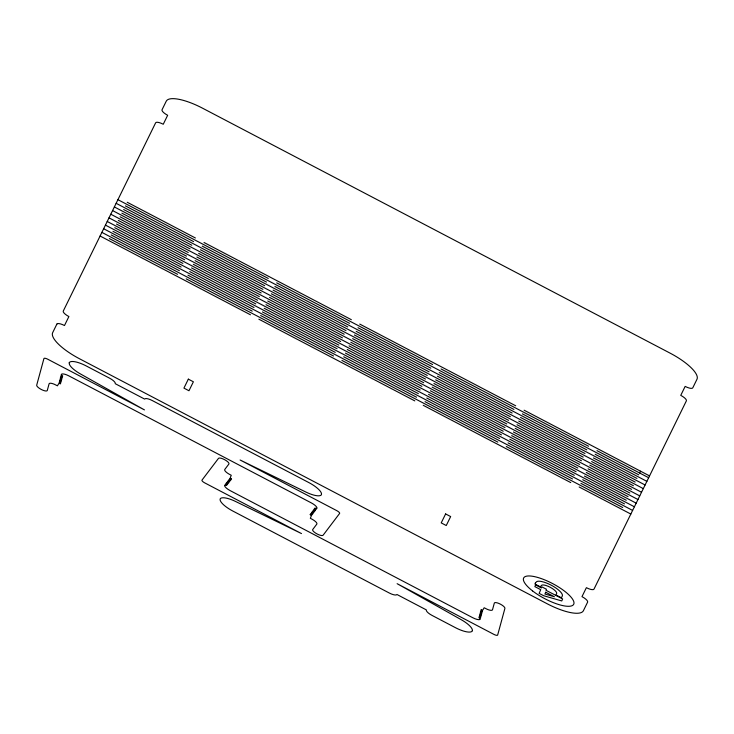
<?xml version="1.0" encoding="UTF-8"?>
<svg xmlns="http://www.w3.org/2000/svg" width="734" height="734" viewBox="0 0 734 734"><rect width="100%" height="100%" fill="white"/><g stroke="black" fill="none" stroke-linecap="round" stroke-linejoin="round"><path stroke-width="1.1" d="M639.644 473.008L640.534 471.191M127.221 202.263L195.4 237.981M204.015 242.495L351.347 319.685M359.752 324.089L515.708 405.792M524.113 410.196L649.553 475.907M117.926 199.676L268.277 278.452M276.681 282.856L432.638 364.55M441.042 368.954L588.567 446.244M596.971 450.648L648.654 477.724M125.431 205.896L193.611 241.614M202.235 246.129L349.567 323.318M357.972 327.722L513.919 409.425M522.324 413.829L638.754 474.825M116.137 203.309L266.497 282.085M274.901 286.489L430.849 368.184M439.253 372.588L586.787 449.878M595.191 454.282L646.874 481.357M123.651 209.529L191.831 245.248M200.446 249.762L347.778 326.951M356.183 331.355L512.139 413.058M520.544 417.462L636.965 478.458M114.357 206.942L264.708 285.719M273.112 290.123L429.069 371.826M437.473 376.221L585.007 453.511M593.411 457.915L645.094 484.99M121.872 213.163L190.051 248.881M198.666 253.395L345.998 330.584M354.403 334.988L510.359 416.692M518.764 421.096L635.185 482.091M112.577 210.575L262.928 289.352M271.332 293.756L427.289 375.459M435.693 379.854L583.218 457.144M591.622 461.548L643.305 488.624M120.082 216.796L188.262 252.514M196.886 257.028L344.218 334.218M352.623 338.622L508.57 420.325M516.975 424.729L633.405 485.724M110.788 214.218L261.148 292.985M269.552 297.389L425.5 379.093M433.904 383.487L581.438 460.778M589.842 465.182L641.525 492.257M118.302 220.429L186.482 256.148M195.097 260.671L342.429 337.851M350.834 342.255L506.79 423.958M515.195 428.362L631.616 489.358M109.008 217.851L259.359 296.619M267.763 301.023L423.72 382.726M432.124 387.121L579.658 464.411M588.062 468.815L639.745 495.89M116.522 224.063L184.702 259.781M193.317 264.304L340.649 341.484M349.054 345.888L505.01 427.592M513.415 431.996L629.836 492.991M107.228 221.484L257.579 300.252M265.983 304.656L421.94 386.359M430.344 390.754L577.869 468.044M586.273 472.448L637.956 499.524M114.733 227.696L182.913 263.414M191.537 267.938L338.869 345.118M347.274 349.522L503.221 431.225M511.626 435.629L628.056 496.624M105.439 225.118L255.799 303.885M264.203 308.289L420.151 389.993M428.555 394.387L576.089 471.687M584.493 476.082L636.176 503.157M112.953 231.329L181.133 267.048M189.748 271.571L337.08 348.751M345.485 353.155L501.441 434.858M509.846 439.262L626.267 500.258M103.659 228.751L254.01 307.518M262.414 311.922L418.371 393.626M426.775 398.03L574.309 475.32M582.713 479.715L634.396 506.79M111.173 234.963L179.353 270.681M187.968 275.204L335.3 352.384M343.705 356.788L499.661 438.492M508.066 442.896L624.487 503.891M101.879 232.384L252.23 311.152M260.634 315.556L416.591 397.259M424.995 401.663L572.52 478.953M580.924 483.348L632.607 510.424M109.384 238.596L177.564 274.314M186.188 278.837L333.52 356.018M341.925 360.422L497.872 442.125M506.276 446.529L622.707 507.524M100.09 236.018L250.45 314.785M258.854 319.189L414.802 400.892M423.206 405.296L570.74 482.587M579.144 486.981L630.827 514.057M69.262 362.697L69.225 362.908A16.607 4.991 27.8 0 0 80.446 373.936L144.47 409.902L47.756 359.229A3.734 1.119 27.8 0 0 43.93 358.568L36.728 385.066A5.936 1.789 27.8 0 0 41.196 389.424A5.936 1.789 27.8 0 0 47.251 390.58L49.086 383.827A6.643 2 27.8 0 1 54.279 384.24L57.445 385.818L58.803 383.487L60.619 383.772L59.105 382.386L60.922 382.662L59.408 381.276L61.225 381.552L59.711 380.166L61.528 380.451L60.014 379.056L61.83 379.34L60.316 377.946L62.133 378.23L60.61 376.845L62.427 377.12L60.913 375.735L62.729 376.019L61.234 374.56A7.468 2.248 27.8 0 1 68.886 375.891L311.326 502.9A7.468 2.248 27.8 0 1 316.886 508.497L314.868 508.102L316.161 509.451L314.18 509.011L315.473 510.359L313.491 509.919L314.785 511.268L312.803 510.827L314.097 512.167L312.115 511.726L313.409 513.075L311.427 512.635L312.721 513.984L310.739 513.543L312.033 514.892L310.051 514.451L311.344 515.791L310.335 518.305L312.418 519.406A6.643 2 27.8 0 1 316.831 524.094L312.647 529.618A5.936 1.789 27.8 0 0 317.116 533.976A5.936 1.789 27.8 0 0 323.171 535.132L339.622 513.433A3.734 1.119 27.8 0 0 336.823 510.671L240.11 459.998L306.014 492.11A16.607 4.991 27.8 0 0 321.263 494.945L321.483 494.358A16.607 4.991 27.8 0 0 308.84 482.577L152.259 400.544A7.468 2.248 27.8 0 0 144.653 399.094L115.238 383.689A7.468 2.248 27.8 0 0 109.614 378.203L86.172 365.917A16.607 4.991 27.8 0 0 69.51 362.339L69.262 362.697M472.366 630.671L472.081 631.24A16.607 4.991 27.8 0 1 455.419 627.662L431.977 615.376A7.468 2.248 27.8 0 1 426.353 609.899L396.938 594.485A7.468 2.248 27.8 0 1 389.332 593.035L232.751 511.002A16.607 4.991 27.8 0 1 220.108 499.221L220.328 498.634A16.607 4.991 27.8 0 1 235.577 501.469L301.49 533.581L204.777 482.908A3.734 1.119 27.8 0 1 201.969 480.146L218.429 458.447A5.936 1.789 27.8 0 1 224.476 459.603A5.936 1.789 27.8 0 1 228.953 463.961L224.76 469.485A6.643 2 27.8 0 0 229.173 474.173L231.256 475.274L230.247 477.788L231.54 479.137L229.558 478.687L230.852 480.036L228.87 479.596L230.164 480.944L228.182 480.504L229.476 481.853L227.494 481.412L228.788 482.761L226.806 482.311L228.1 483.66L226.118 483.22L227.412 484.568L225.439 484.128L226.733 485.477L224.705 485.082A7.468 2.248 27.8 0 0 230.265 490.679L472.705 617.689A7.468 2.248 27.8 0 0 480.357 619.019L478.862 617.569L480.678 617.844L479.164 616.459L480.981 616.744L479.467 615.349L481.284 615.633L479.77 614.239L481.587 614.523L480.064 613.129L481.88 613.413L480.366 612.028L482.183 612.303L480.669 610.917L482.486 611.202L480.972 609.807L482.789 610.092L484.156 607.761L487.312 609.339A6.643 2 27.8 0 0 492.505 609.761L494.349 602.999A5.936 1.789 27.8 0 1 500.395 604.155A5.936 1.789 27.8 0 1 504.873 608.514L497.67 635.011A3.734 1.119 27.8 0 1 493.835 634.35L397.122 583.686L461.145 619.643A16.607 4.991 27.8 0 1 472.366 630.671M535.38 582.979L534.93 584.035L540.316 586.824L541.664 585.246A8.624 2.597 27.8 0 1 550.427 587.384A8.624 2.597 27.8 0 1 556.711 593.347L555.959 594.98L561.446 597.825L562.372 595.824A14.818 4.45 27.8 0 0 552.17 585.704A14.818 4.45 27.8 0 0 536.728 581.612L535.38 582.979M535.6 584.925L534.866 586.64L540.719 589.668L539.132 593.375L543.674 595.724L561.767 600.944L562.629 598.916L545.995 590.301L546.445 589.237L541.912 586.888L541.453 587.952L535.6 584.925M545.683 592.246L544.931 594.017L554.409 596.76L545.683 592.246M56.876 324.079L52.683 332.63A35.581 10.698 27.8 0 0 79.483 358.752L547.188 603.779A35.581 10.698 27.8 0 0 583.42 610.679L587.613 602.128A7.468 2.248 27.8 0 0 581.989 596.641L586.383 587.677A7.468 2.248 27.8 0 0 593.99 589.127L686.382 400.847A7.468 2.248 27.8 0 0 680.757 395.36L685.152 386.396A7.468 2.248 27.8 0 0 692.768 387.846L696.961 379.294A35.581 10.698 27.8 0 0 670.16 353.173L202.456 108.146A35.581 10.698 27.8 0 0 166.223 101.246L162.03 109.797A7.468 2.248 27.8 0 0 167.655 115.284L163.26 124.248A7.468 2.248 27.8 0 0 155.645 122.798L63.262 311.078A7.468 2.248 27.8 0 0 68.886 316.565L64.482 325.529A7.468 2.248 27.8 0 0 56.876 324.079M188.335 379.139L183.931 388.112L188.977 390.754L193.381 381.781L188.335 379.139M445.621 513.928L441.217 522.892L446.254 525.535L450.658 516.571L445.621 513.928M532.59 590.934A28.277 8.505 27.8 0 0 573.658 604.366A28.277 8.505 27.8 0 0 539.765 578.071A28.277 8.505 27.8 0 0 532.59 590.934"/></g></svg>
